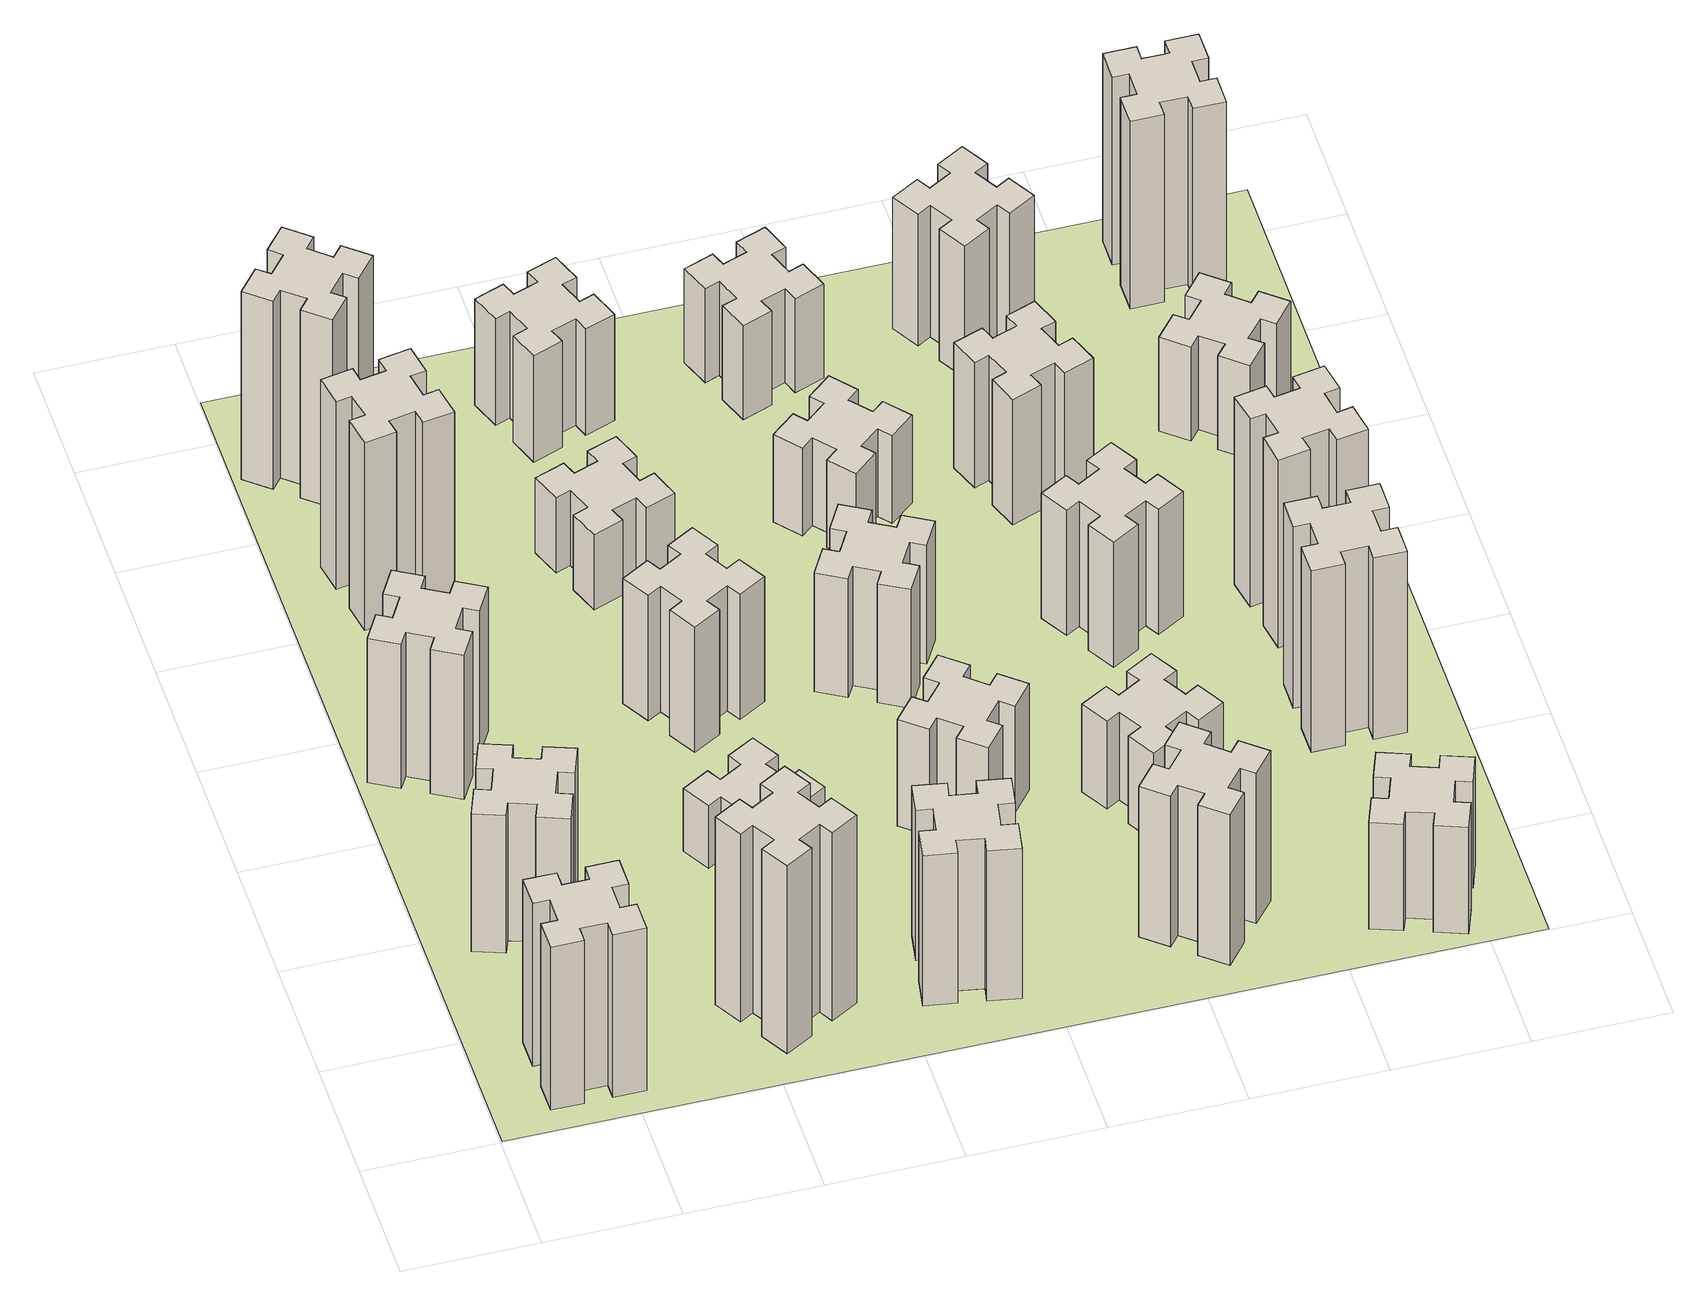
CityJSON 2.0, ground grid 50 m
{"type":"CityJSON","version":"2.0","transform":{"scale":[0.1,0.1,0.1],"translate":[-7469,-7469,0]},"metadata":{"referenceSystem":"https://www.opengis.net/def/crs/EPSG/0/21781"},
"CityObjects":{
"building1":{"type":"Building","attributes":{"class":"1000","function":"1000","usage":"1000","yearOfConstruction":2016,"roofType":"1000","measuredHeight":78,"storeysAboveGround":30,"storeysBelowGround":0},"geometry":[{"type":"Solid","lod":"1","boundaries":[[[[0,1,2,3,4,5,6,7,8,9,10,11,12,13,14,15,16,17,18,19]],[[17,16,20,21]],[[16,15,22,20]],[[15,14,23,22]],[[14,13,24,23]],[[13,12,25,24]],[[12,11,26,25]],[[11,10,27,26]],[[10,9,28,27]],[[9,8,29,28]],[[8,7,30,29]],[[7,6,31,30]],[[6,5,32,31]],[[5,4,33,32]],[[4,3,34,33]],[[3,2,35,34]],[[2,1,36,35]],[[1,0,37,36]],[[0,19,38,37]],[[19,18,39,38]],[[18,17,21,39]],[[24,25,26,27,28,29,30,31,32,33,34,35,36,37,38,39,21,20,22,23]]]]}]},
"building2":{"type":"Building","attributes":{"class":"1000","function":"1000","usage":"1000","yearOfConstruction":2016,"roofType":"1000","measuredHeight":66,"storeysAboveGround":30,"storeysBelowGround":0},"geometry":[{"type":"Solid","lod":"1","boundaries":[[[[40,41,42,43,44,45,46,47,48,49,50,51,52,53,54,55,56,57,58,59]],[[57,56,60,61]],[[56,55,62,60]],[[55,54,63,62]],[[54,53,64,63]],[[53,52,65,64]],[[52,51,66,65]],[[51,50,67,66]],[[50,49,68,67]],[[49,48,69,68]],[[48,47,70,69]],[[47,46,71,70]],[[46,45,72,71]],[[45,44,73,72]],[[44,43,74,73]],[[43,42,75,74]],[[42,41,76,75]],[[41,40,77,76]],[[40,59,78,77]],[[59,58,79,78]],[[58,57,61,79]],[[64,65,66,67,68,69,70,71,72,73,74,75,76,77,78,79,61,60,62,63]]]]}]},
"building3":{"type":"Building","attributes":{"class":"1000","function":"1000","usage":"1000","yearOfConstruction":2016,"roofType":"1000","measuredHeight":69,"storeysAboveGround":30,"storeysBelowGround":0},"geometry":[{"type":"Solid","lod":"1","boundaries":[[[[80,81,82,83,84,85,86,87,88,89,90,91,92,93,94,95,96,97,98,99]],[[97,96,100,101]],[[96,95,102,100]],[[95,94,103,102]],[[94,93,104,103]],[[93,92,105,104]],[[92,91,106,105]],[[91,90,107,106]],[[90,89,108,107]],[[89,88,109,108]],[[88,87,110,109]],[[87,86,111,110]],[[86,85,112,111]],[[85,84,113,112]],[[84,83,114,113]],[[83,82,115,114]],[[82,81,116,115]],[[81,80,117,116]],[[80,99,118,117]],[[99,98,119,118]],[[98,97,101,119]],[[104,105,106,107,108,109,110,111,112,113,114,115,116,117,118,119,101,100,102,103]]]]}]},
"building4":{"type":"Building","attributes":{"class":"1000","function":"1000","usage":"1000","yearOfConstruction":2016,"roofType":"1000","measuredHeight":90,"storeysAboveGround":30,"storeysBelowGround":0},"geometry":[{"type":"Solid","lod":"1","boundaries":[[[[120,121,122,123,124,125,126,127,128,129,130,131,132,133,134,135,136,137,138,139]],[[137,136,140,141]],[[136,135,142,140]],[[135,134,143,142]],[[134,133,144,143]],[[133,132,145,144]],[[132,131,146,145]],[[131,130,147,146]],[[130,129,148,147]],[[129,128,149,148]],[[128,127,150,149]],[[127,126,151,150]],[[126,125,152,151]],[[125,124,153,152]],[[124,123,154,153]],[[123,122,155,154]],[[122,121,156,155]],[[121,120,157,156]],[[120,139,158,157]],[[139,138,159,158]],[[138,137,141,159]],[[144,145,146,147,148,149,150,151,152,153,154,155,156,157,158,159,141,140,142,143]]]]}]},
"building5":{"type":"Building","attributes":{"class":"1000","function":"1000","usage":"1000","yearOfConstruction":2016,"roofType":"1000","measuredHeight":90,"storeysAboveGround":30,"storeysBelowGround":0},"geometry":[{"type":"Solid","lod":"1","boundaries":[[[[160,161,162,163,164,165,166,167,168,169,170,171,172,173,174,175,176,177,178,179]],[[177,176,180,181]],[[176,175,182,180]],[[175,174,183,182]],[[174,173,184,183]],[[173,172,185,184]],[[172,171,186,185]],[[171,170,187,186]],[[170,169,188,187]],[[169,168,189,188]],[[168,167,190,189]],[[167,166,191,190]],[[166,165,192,191]],[[165,164,193,192]],[[164,163,194,193]],[[163,162,195,194]],[[162,161,196,195]],[[161,160,197,196]],[[160,179,198,197]],[[179,178,199,198]],[[178,177,181,199]],[[184,185,186,187,188,189,190,191,192,193,194,195,196,197,198,199,181,180,182,183]]]]}]},
"building6":{"type":"Building","attributes":{"class":"1000","function":"1000","usage":"1000","yearOfConstruction":2016,"roofType":"1000","measuredHeight":90,"storeysAboveGround":30,"storeysBelowGround":0},"geometry":[{"type":"Solid","lod":"1","boundaries":[[[[200,201,202,203,204,205,206,207,208,209,210,211,212,213,214,215,216,217,218,219]],[[217,216,220,221]],[[216,215,222,220]],[[215,214,223,222]],[[214,213,224,223]],[[213,212,225,224]],[[212,211,226,225]],[[211,210,227,226]],[[210,209,228,227]],[[209,208,229,228]],[[208,207,230,229]],[[207,206,231,230]],[[206,205,232,231]],[[205,204,233,232]],[[204,203,234,233]],[[203,202,235,234]],[[202,201,236,235]],[[201,200,237,236]],[[200,219,238,237]],[[219,218,239,238]],[[218,217,221,239]],[[224,225,226,227,228,229,230,231,232,233,234,235,236,237,238,239,221,220,222,223]]]]}]},
"building7":{"type":"Building","attributes":{"class":"1000","function":"1000","usage":"1000","yearOfConstruction":2016,"roofType":"1000","measuredHeight":30,"storeysAboveGround":30,"storeysBelowGround":0},"geometry":[{"type":"Solid","lod":"1","boundaries":[[[[240,241,242,243,244,245,246,247,248,249,250,251,252,253,254,255,256,257,258,259]],[[257,256,260,261]],[[256,255,262,260]],[[255,254,263,262]],[[254,253,264,263]],[[253,252,265,264]],[[252,251,266,265]],[[251,250,267,266]],[[250,249,268,267]],[[249,248,269,268]],[[248,247,270,269]],[[247,246,271,270]],[[246,245,272,271]],[[245,244,273,272]],[[244,243,274,273]],[[243,242,275,274]],[[242,241,276,275]],[[241,240,277,276]],[[240,259,278,277]],[[259,258,279,278]],[[258,257,261,279]],[[264,265,266,267,268,269,270,271,272,273,274,275,276,277,278,279,261,260,262,263]]]]}]},
"building8":{"type":"Building","attributes":{"class":"1000","function":"1000","usage":"1000","yearOfConstruction":2016,"roofType":"1000","measuredHeight":60,"storeysAboveGround":30,"storeysBelowGround":0},"geometry":[{"type":"Solid","lod":"1","boundaries":[[[[280,281,282,283,284,285,286,287,288,289,290,291,292,293,294,295,296,297,298,299]],[[297,296,300,301]],[[296,295,302,300]],[[295,294,303,302]],[[294,293,304,303]],[[293,292,305,304]],[[292,291,306,305]],[[291,290,307,306]],[[290,289,308,307]],[[289,288,309,308]],[[288,287,310,309]],[[287,286,311,310]],[[286,285,312,311]],[[285,284,313,312]],[[284,283,314,313]],[[283,282,315,314]],[[282,281,316,315]],[[281,280,317,316]],[[280,299,318,317]],[[299,298,319,318]],[[298,297,301,319]],[[304,305,306,307,308,309,310,311,312,313,314,315,316,317,318,319,301,300,302,303]]]]}]},
"building9":{"type":"Building","attributes":{"class":"1000","function":"1000","usage":"1000","yearOfConstruction":2016,"roofType":"1000","measuredHeight":72,"storeysAboveGround":30,"storeysBelowGround":0},"geometry":[{"type":"Solid","lod":"1","boundaries":[[[[320,321,322,323,324,325,326,327,328,329,330,331,332,333,334,335,336,337,338,339]],[[337,336,340,341]],[[336,335,342,340]],[[335,334,343,342]],[[334,333,344,343]],[[333,332,345,344]],[[332,331,346,345]],[[331,330,347,346]],[[330,329,348,347]],[[329,328,349,348]],[[328,327,350,349]],[[327,326,351,350]],[[326,325,352,351]],[[325,324,353,352]],[[324,323,354,353]],[[323,322,355,354]],[[322,321,356,355]],[[321,320,357,356]],[[320,339,358,357]],[[339,338,359,358]],[[338,337,341,359]],[[344,345,346,347,348,349,350,351,352,353,354,355,356,357,358,359,341,340,342,343]]]]}]},
"building10":{"type":"Building","attributes":{"class":"1000","function":"1000","usage":"1000","yearOfConstruction":2016,"roofType":"1000","measuredHeight":36,"storeysAboveGround":30,"storeysBelowGround":0},"geometry":[{"type":"Solid","lod":"1","boundaries":[[[[360,361,362,363,364,365,366,367,368,369,370,371,372,373,374,375,376,377,378,379]],[[377,376,380,381]],[[376,375,382,380]],[[375,374,383,382]],[[374,373,384,383]],[[373,372,385,384]],[[372,371,386,385]],[[371,370,387,386]],[[370,369,388,387]],[[369,368,389,388]],[[368,367,390,389]],[[367,366,391,390]],[[366,365,392,391]],[[365,364,393,392]],[[364,363,394,393]],[[363,362,395,394]],[[362,361,396,395]],[[361,360,397,396]],[[360,379,398,397]],[[379,378,399,398]],[[378,377,381,399]],[[384,385,386,387,388,389,390,391,392,393,394,395,396,397,398,399,381,380,382,383]]]]}]},
"building11":{"type":"Building","attributes":{"class":"1000","function":"1000","usage":"1000","yearOfConstruction":2016,"roofType":"1000","measuredHeight":51,"storeysAboveGround":30,"storeysBelowGround":0},"geometry":[{"type":"Solid","lod":"1","boundaries":[[[[400,401,402,403,404,405,406,407,408,409,410,411,412,413,414,415,416,417,418,419]],[[417,416,420,421]],[[416,415,422,420]],[[415,414,423,422]],[[414,413,424,423]],[[413,412,425,424]],[[412,411,426,425]],[[411,410,427,426]],[[410,409,428,427]],[[409,408,429,428]],[[408,407,430,429]],[[407,406,431,430]],[[406,405,432,431]],[[405,404,433,432]],[[404,403,434,433]],[[403,402,435,434]],[[402,401,436,435]],[[401,400,437,436]],[[400,419,438,437]],[[419,418,439,438]],[[418,417,421,439]],[[424,425,426,427,428,429,430,431,432,433,434,435,436,437,438,439,421,420,422,423]]]]}]},
"building12":{"type":"Building","attributes":{"class":"1000","function":"1000","usage":"1000","yearOfConstruction":2016,"roofType":"1000","measuredHeight":51,"storeysAboveGround":30,"storeysBelowGround":0},"geometry":[{"type":"Solid","lod":"1","boundaries":[[[[440,441,442,443,444,445,446,447,448,449,450,451,452,453,454,455,456,457,458,459]],[[457,456,460,461]],[[456,455,462,460]],[[455,454,463,462]],[[454,453,464,463]],[[453,452,465,464]],[[452,451,466,465]],[[451,450,467,466]],[[450,449,468,467]],[[449,448,469,468]],[[448,447,470,469]],[[447,446,471,470]],[[446,445,472,471]],[[445,444,473,472]],[[444,443,474,473]],[[443,442,475,474]],[[442,441,476,475]],[[441,440,477,476]],[[440,459,478,477]],[[459,458,479,478]],[[458,457,461,479]],[[464,465,466,467,468,469,470,471,472,473,474,475,476,477,478,479,461,460,462,463]]]]}]},
"building13":{"type":"Building","attributes":{"class":"1000","function":"1000","usage":"1000","yearOfConstruction":2016,"roofType":"1000","measuredHeight":57,"storeysAboveGround":30,"storeysBelowGround":0},"geometry":[{"type":"Solid","lod":"1","boundaries":[[[[480,481,482,483,484,485,486,487,488,489,490,491,492,493,494,495,496,497,498,499]],[[497,496,500,501]],[[496,495,502,500]],[[495,494,503,502]],[[494,493,504,503]],[[493,492,505,504]],[[492,491,506,505]],[[491,490,507,506]],[[490,489,508,507]],[[489,488,509,508]],[[488,487,510,509]],[[487,486,511,510]],[[486,485,512,511]],[[485,484,513,512]],[[484,483,514,513]],[[483,482,515,514]],[[482,481,516,515]],[[481,480,517,516]],[[480,499,518,517]],[[499,498,519,518]],[[498,497,501,519]],[[504,505,506,507,508,509,510,511,512,513,514,515,516,517,518,519,501,500,502,503]]]]}]},
"building14":{"type":"Building","attributes":{"class":"1000","function":"1000","usage":"1000","yearOfConstruction":2016,"roofType":"1000","measuredHeight":72,"storeysAboveGround":30,"storeysBelowGround":0},"geometry":[{"type":"Solid","lod":"1","boundaries":[[[[520,521,522,523,524,525,526,527,528,529,530,531,532,533,534,535,536,537,538,539]],[[537,536,540,541]],[[536,535,542,540]],[[535,534,543,542]],[[534,533,544,543]],[[533,532,545,544]],[[532,531,546,545]],[[531,530,547,546]],[[530,529,548,547]],[[529,528,549,548]],[[528,527,550,549]],[[527,526,551,550]],[[526,525,552,551]],[[525,524,553,552]],[[524,523,554,553]],[[523,522,555,554]],[[522,521,556,555]],[[521,520,557,556]],[[520,539,558,557]],[[539,538,559,558]],[[538,537,541,559]],[[544,545,546,547,548,549,550,551,552,553,554,555,556,557,558,559,541,540,542,543]]]]}]},
"building15":{"type":"Building","attributes":{"class":"1000","function":"1000","usage":"1000","yearOfConstruction":2016,"roofType":"1000","measuredHeight":42,"storeysAboveGround":30,"storeysBelowGround":0},"geometry":[{"type":"Solid","lod":"1","boundaries":[[[[560,561,562,563,564,565,566,567,568,569,570,571,572,573,574,575,576,577,578,579]],[[577,576,580,581]],[[576,575,582,580]],[[575,574,583,582]],[[574,573,584,583]],[[573,572,585,584]],[[572,571,586,585]],[[571,570,587,586]],[[570,569,588,587]],[[569,568,589,588]],[[568,567,590,589]],[[567,566,591,590]],[[566,565,592,591]],[[565,564,593,592]],[[564,563,594,593]],[[563,562,595,594]],[[562,561,596,595]],[[561,560,597,596]],[[560,579,598,597]],[[579,578,599,598]],[[578,577,581,599]],[[584,585,586,587,588,589,590,591,592,593,594,595,596,597,598,599,581,580,582,583]]]]}]},
"building16":{"type":"Building","attributes":{"class":"1000","function":"1000","usage":"1000","yearOfConstruction":2016,"roofType":"1000","measuredHeight":45,"storeysAboveGround":30,"storeysBelowGround":0},"geometry":[{"type":"Solid","lod":"1","boundaries":[[[[600,601,602,603,604,605,606,607,608,609,610,611,612,613,614,615,616,617,618,619]],[[617,616,620,621]],[[616,615,622,620]],[[615,614,623,622]],[[614,613,624,623]],[[613,612,625,624]],[[612,611,626,625]],[[611,610,627,626]],[[610,609,628,627]],[[609,608,629,628]],[[608,607,630,629]],[[607,606,631,630]],[[606,605,632,631]],[[605,604,633,632]],[[604,603,634,633]],[[603,602,635,634]],[[602,601,636,635]],[[601,600,637,636]],[[600,619,638,637]],[[619,618,639,638]],[[618,617,621,639]],[[624,625,626,627,628,629,630,631,632,633,634,635,636,637,638,639,621,620,622,623]]]]}]},
"building17":{"type":"Building","attributes":{"class":"1000","function":"1000","usage":"1000","yearOfConstruction":2016,"roofType":"1000","measuredHeight":42,"storeysAboveGround":30,"storeysBelowGround":0},"geometry":[{"type":"Solid","lod":"1","boundaries":[[[[640,641,642,643,644,645,646,647,648,649,650,651,652,653,654,655,656,657,658,659]],[[657,656,660,661]],[[656,655,662,660]],[[655,654,663,662]],[[654,653,664,663]],[[653,652,665,664]],[[652,651,666,665]],[[651,650,667,666]],[[650,649,668,667]],[[649,648,669,668]],[[648,647,670,669]],[[647,646,671,670]],[[646,645,672,671]],[[645,644,673,672]],[[644,643,674,673]],[[643,642,675,674]],[[642,641,676,675]],[[641,640,677,676]],[[640,659,678,677]],[[659,658,679,678]],[[658,657,661,679]],[[664,665,666,667,668,669,670,671,672,673,674,675,676,677,678,679,661,660,662,663]]]]}]},
"building18":{"type":"Building","attributes":{"class":"1000","function":"1000","usage":"1000","yearOfConstruction":2016,"roofType":"1000","measuredHeight":60,"storeysAboveGround":30,"storeysBelowGround":0},"geometry":[{"type":"Solid","lod":"1","boundaries":[[[[680,681,682,683,684,685,686,687,688,689,690,691,692,693,694,695,696,697,698,699]],[[697,696,700,701]],[[696,695,702,700]],[[695,694,703,702]],[[694,693,704,703]],[[693,692,705,704]],[[692,691,706,705]],[[691,690,707,706]],[[690,689,708,707]],[[689,688,709,708]],[[688,687,710,709]],[[687,686,711,710]],[[686,685,712,711]],[[685,684,713,712]],[[684,683,714,713]],[[683,682,715,714]],[[682,681,716,715]],[[681,680,717,716]],[[680,699,718,717]],[[699,698,719,718]],[[698,697,701,719]],[[704,705,706,707,708,709,710,711,712,713,714,715,716,717,718,719,701,700,702,703]]]]}]},
"building19":{"type":"Building","attributes":{"class":"1000","function":"1000","usage":"1000","yearOfConstruction":2016,"roofType":"1000","measuredHeight":60,"storeysAboveGround":30,"storeysBelowGround":0},"geometry":[{"type":"Solid","lod":"1","boundaries":[[[[720,721,722,723,724,725,726,727,728,729,730,731,732,733,734,735,736,737,738,739]],[[737,736,740,741]],[[736,735,742,740]],[[735,734,743,742]],[[734,733,744,743]],[[733,732,745,744]],[[732,731,746,745]],[[731,730,747,746]],[[730,729,748,747]],[[729,728,749,748]],[[728,727,750,749]],[[727,726,751,750]],[[726,725,752,751]],[[725,724,753,752]],[[724,723,754,753]],[[723,722,755,754]],[[722,721,756,755]],[[721,720,757,756]],[[720,739,758,757]],[[739,738,759,758]],[[738,737,741,759]],[[744,745,746,747,748,749,750,751,752,753,754,755,756,757,758,759,741,740,742,743]]]]}]},
"building20":{"type":"Building","attributes":{"class":"1000","function":"1000","usage":"1000","yearOfConstruction":2016,"roofType":"1000","measuredHeight":51,"storeysAboveGround":30,"storeysBelowGround":0},"geometry":[{"type":"Solid","lod":"1","boundaries":[[[[760,761,762,763,764,765,766,767,768,769,770,771,772,773,774,775,776,777,778,779]],[[777,776,780,781]],[[776,775,782,780]],[[775,774,783,782]],[[774,773,784,783]],[[773,772,785,784]],[[772,771,786,785]],[[771,770,787,786]],[[770,769,788,787]],[[769,768,789,788]],[[768,767,790,789]],[[767,766,791,790]],[[766,765,792,791]],[[765,764,793,792]],[[764,763,794,793]],[[763,762,795,794]],[[762,761,796,795]],[[761,760,797,796]],[[760,779,798,797]],[[779,778,799,798]],[[778,777,781,799]],[[784,785,786,787,788,789,790,791,792,793,794,795,796,797,798,799,781,780,782,783]]]]}]},
"building21":{"type":"Building","attributes":{"class":"1000","function":"1000","usage":"1000","yearOfConstruction":2016,"roofType":"1000","measuredHeight":63,"storeysAboveGround":30,"storeysBelowGround":0},"geometry":[{"type":"Solid","lod":"1","boundaries":[[[[800,801,802,803,804,805,806,807,808,809,810,811,812,813,814,815,816,817,818,819]],[[817,816,820,821]],[[816,815,822,820]],[[815,814,823,822]],[[814,813,824,823]],[[813,812,825,824]],[[812,811,826,825]],[[811,810,827,826]],[[810,809,828,827]],[[809,808,829,828]],[[808,807,830,829]],[[807,806,831,830]],[[806,805,832,831]],[[805,804,833,832]],[[804,803,834,833]],[[803,802,835,834]],[[802,801,836,835]],[[801,800,837,836]],[[800,819,838,837]],[[819,818,839,838]],[[818,817,821,839]],[[824,825,826,827,828,829,830,831,832,833,834,835,836,837,838,839,821,820,822,823]]]]}]},
"building22":{"type":"Building","attributes":{"class":"1000","function":"1000","usage":"1000","yearOfConstruction":2016,"roofType":"1000","measuredHeight":87,"storeysAboveGround":30,"storeysBelowGround":0},"geometry":[{"type":"Solid","lod":"1","boundaries":[[[[840,841,842,843,844,845,846,847,848,849,850,851,852,853,854,855,856,857,858,859]],[[857,856,860,861]],[[856,855,862,860]],[[855,854,863,862]],[[854,853,864,863]],[[853,852,865,864]],[[852,851,866,865]],[[851,850,867,866]],[[850,849,868,867]],[[849,848,869,868]],[[848,847,870,869]],[[847,846,871,870]],[[846,845,872,871]],[[845,844,873,872]],[[844,843,874,873]],[[843,842,875,874]],[[842,841,876,875]],[[841,840,877,876]],[[840,859,878,877]],[[859,858,879,878]],[[858,857,861,879]],[[864,865,866,867,868,869,870,871,872,873,874,875,876,877,878,879,861,860,862,863]]]]}]},
"building23":{"type":"Building","attributes":{"class":"1000","function":"1000","usage":"1000","yearOfConstruction":2016,"roofType":"1000","measuredHeight":90,"storeysAboveGround":30,"storeysBelowGround":0},"geometry":[{"type":"Solid","lod":"1","boundaries":[[[[880,881,882,883,884,885,886,887,888,889,890,891,892,893,894,895,896,897,898,899]],[[897,896,900,901]],[[896,895,902,900]],[[895,894,903,902]],[[894,893,904,903]],[[893,892,905,904]],[[892,891,906,905]],[[891,890,907,906]],[[890,889,908,907]],[[889,888,909,908]],[[888,887,910,909]],[[887,886,911,910]],[[886,885,912,911]],[[885,884,913,912]],[[884,883,914,913]],[[883,882,915,914]],[[882,881,916,915]],[[881,880,917,916]],[[880,899,918,917]],[[899,898,919,918]],[[898,897,901,919]],[[904,905,906,907,908,909,910,911,912,913,914,915,916,917,918,919,901,900,902,903]]]]}]},
"building24":{"type":"Building","attributes":{"class":"1000","function":"1000","usage":"1000","yearOfConstruction":2016,"roofType":"1000","measuredHeight":45,"storeysAboveGround":30,"storeysBelowGround":0},"geometry":[{"type":"Solid","lod":"1","boundaries":[[[[920,921,922,923,924,925,926,927,928,929,930,931,932,933,934,935,936,937,938,939]],[[937,936,940,941]],[[936,935,942,940]],[[935,934,943,942]],[[934,933,944,943]],[[933,932,945,944]],[[932,931,946,945]],[[931,930,947,946]],[[930,929,948,947]],[[929,928,949,948]],[[928,927,950,949]],[[927,926,951,950]],[[926,925,952,951]],[[925,924,953,952]],[[924,923,954,953]],[[923,922,955,954]],[[922,921,956,955]],[[921,920,957,956]],[[920,939,958,957]],[[939,938,959,958]],[[938,937,941,959]],[[944,945,946,947,948,949,950,951,952,953,954,955,956,957,958,959,941,940,942,943]]]]}]},
"building25":{"type":"Building","attributes":{"class":"1000","function":"1000","usage":"1000","yearOfConstruction":2016,"roofType":"1000","measuredHeight":90,"storeysAboveGround":30,"storeysBelowGround":0},"geometry":[{"type":"Solid","lod":"1","boundaries":[[[[960,961,962,963,964,965,966,967,968,969,970,971,972,973,974,975,976,977,978,979]],[[977,976,980,981]],[[976,975,982,980]],[[975,974,983,982]],[[974,973,984,983]],[[973,972,985,984]],[[972,971,986,985]],[[971,970,987,986]],[[970,969,988,987]],[[969,968,989,988]],[[968,967,990,989]],[[967,966,991,990]],[[966,965,992,991]],[[965,964,993,992]],[[964,963,994,993]],[[963,962,995,994]],[[962,961,996,995]],[[961,960,997,996]],[[960,979,998,997]],[[979,978,999,998]],[[978,977,981,999]],[[984,985,986,987,988,989,990,991,992,993,994,995,996,997,998,999,981,980,982,983]]]]}]},
"landuse1":{"type":"LandUse","attributes":{"name":"plot1","function":"1010"},"geometry":[{"type":"MultiSurface","lod":"1","boundaries":[[[1000,1001,1002,1003]]]}]}
},
"vertices":[
[265,325,0],[265,225,0],[205,225,0],[205,105,0],[325,105,0],[325,165,0],[425,165,0],[425,105,0],[545,105,0],[545,225,0],[485,225,0],[485,325,0],[545,325,0],[545,445,0],[425,445,0],[425,385,0],[325,385,0],[325,445,0],[205,445,0],[205,325,0],[325,385,780],[325,445,780],[425,385,780],[425,445,780],[545,445,780],[545,325,780],[485,325,780],[485,225,780],[545,225,780],[545,105,780],[425,105,780],[425,165,780],[325,165,780],[325,105,780],[205,105,780],[205,225,780],[265,225,780],[265,325,780],[205,325,780],[205,445,780],
[289,1100,0],[255,1006,0],[199,1027,0],[157,914,0],[270,873,0],[291,929,0],[385,895,0],[364,839,0],[477,797,0],[518,910,0],[462,931,0],[496,1025,0],[552,1004,0],[593,1117,0],[480,1158,0],[460,1102,0],[366,1136,0],[387,1192,0],[274,1233,0],[233,1120,0],[366,1136,660],[387,1192,660],[460,1102,660],[480,1158,660],[593,1117,660],[552,1004,660],[496,1025,660],[462,931,660],[518,910,660],[477,797,660],[364,839,660],[385,895,660],[291,929,660],[270,873,660],[157,914,660],[199,1027,660],[255,1006,660],[289,1100,660],[233,1120,660],[274,1233,660],
[374,1926,0],[287,1976,0],[317,2028,0],[213,2088,0],[153,1984,0],[205,1954,0],[155,1867,0],[103,1897,0],[43,1793,0],[147,1733,0],[177,1785,0],[264,1735,0],[234,1683,0],[338,1623,0],[398,1727,0],[346,1757,0],[396,1844,0],[448,1814,0],[508,1918,0],[404,1978,0],[396,1844,690],[448,1814,690],[346,1757,690],[398,1727,690],[338,1623,690],[234,1683,690],[264,1735,690],[177,1785,690],[147,1733,690],[43,1793,690],[103,1897,690],[155,1867,690],[205,1954,690],[153,1984,690],[213,2088,690],[317,2028,690],[287,1976,690],[374,1926,690],[404,1978,690],[508,1918,690],
[405,2812,0],[307,2795,0],[297,2854,0],[178,2833,0],[199,2715,0],[258,2725,0],[276,2627,0],[217,2617,0],[237,2498,0],[356,2519,0],[345,2578,0],[444,2596,0],[454,2537,0],[572,2557,0],[551,2676,0],[492,2665,0],[475,2764,0],[534,2774,0],[513,2892,0],[395,2871,0],[475,2764,900],[534,2774,900],[492,2665,900],[551,2676,900],[572,2557,900],[454,2537,900],[444,2596,900],[345,2578,900],[356,2519,900],[237,2498,900],[217,2617,900],[276,2627,900],[258,2725,900],[199,2715,900],[178,2833,900],[297,2854,900],[307,2795,900],[405,2812,900],[395,2871,900],[513,2892,900],
[1127,255,0],[1214,305,0],[1244,253,0],[1348,313,0],[1288,417,0],[1236,387,0],[1186,474,0],[1238,504,0],[1178,608,0],[1074,548,0],[1104,496,0],[1017,446,0],[987,498,0],[883,438,0],[943,334,0],[995,364,0],[1045,277,0],[993,247,0],[1053,143,0],[1157,203,0],[1045,277,900],[993,247,900],[995,364,900],[943,334,900],[883,438,900],[987,498,900],[1017,446,900],[1104,496,900],[1074,548,900],[1178,608,900],[1238,504,900],[1186,474,900],[1236,387,900],[1288,417,900],[1348,313,900],[1244,253,900],[1214,305,900],[1127,255,900],[1157,203,900],[1053,143,900],
[384,3387,0],[308,3452,0],[346,3498,0],[254,3575,0],[177,3483,0],[223,3444,0],[159,3368,0],[113,3406,0],[36,3314,0],[128,3237,0],[166,3283,0],[243,3219,0],[204,3173,0],[296,3096,0],[373,3188,0],[327,3226,0],[392,3303,0],[438,3264,0],[515,3356,0],[423,3433,0],[392,3303,900],[438,3264,900],[327,3226,900],[373,3188,900],[296,3096,900],[204,3173,900],[243,3219,900],[166,3283,900],[128,3237,900],[36,3314,900],[113,3406,900],[159,3368,900],[223,3444,900],[177,3483,900],[254,3575,900],[346,3498,900],[308,3452,900],[384,3387,900],[423,3433,900],[515,3356,900],
[1204,1236,0],[1117,1186,0],[1087,1238,0],[983,1178,0],[1043,1074,0],[1095,1104,0],[1145,1017,0],[1093,987,0],[1153,883,0],[1257,943,0],[1227,995,0],[1314,1045,0],[1344,993,0],[1448,1053,0],[1388,1157,0],[1336,1127,0],[1286,1214,0],[1338,1244,0],[1278,1348,0],[1174,1288,0],[1286,1214,300],[1338,1244,300],[1336,1127,300],[1388,1157,300],[1448,1053,300],[1344,993,300],[1314,1045,300],[1227,995,300],[1257,943,300],[1153,883,300],[1093,987,300],[1145,1017,300],[1095,1104,300],[1043,1074,300],[983,1178,300],[1087,1238,300],[1117,1186,300],[1204,1236,300],[1174,1288,300],[1278,1348,300],
[1095,1844,0],[1145,1757,0],[1093,1727,0],[1153,1623,0],[1257,1683,0],[1227,1735,0],[1314,1785,0],[1344,1733,0],[1448,1793,0],[1388,1897,0],[1336,1867,0],[1286,1954,0],[1338,1984,0],[1278,2088,0],[1174,2028,0],[1204,1976,0],[1117,1926,0],[1087,1978,0],[983,1918,0],[1043,1814,0],[1117,1926,600],[1087,1978,600],[1204,1976,600],[1174,2028,600],[1278,2088,600],[1338,1984,600],[1286,1954,600],[1336,1867,600],[1388,1897,600],[1448,1793,600],[1344,1733,600],[1314,1785,600],[1227,1735,600],[1257,1683,600],[1153,1623,600],[1093,1727,600],[1145,1757,600],[1095,1844,600],[1043,1814,600],[983,1918,600],
[1855,307,0],[1872,405,0],[1931,395,0],[1952,513,0],[1834,534,0],[1824,475,0],[1725,492,0],[1736,551,0],[1617,572,0],[1597,454,0],[1656,444,0],[1638,345,0],[1579,356,0],[1558,237,0],[1677,217,0],[1687,276,0],[1785,258,0],[1775,199,0],[1893,178,0],[1914,297,0],[1785,258,720],[1775,199,720],[1687,276,720],[1677,217,720],[1558,237,720],[1579,356,720],[1638,345,720],[1656,444,720],[1597,454,720],[1617,572,720],[1736,551,720],[1725,492,720],[1824,475,720],[1834,534,720],[1952,513,720],[1931,395,720],[1872,405,720],[1855,307,720],[1914,297,720],[1893,178,720],
[1125,2716,0],[1031,2682,0],[1010,2738,0],[897,2697,0],[939,2584,0],[995,2605,0],[1029,2511,0],[973,2490,0],[1014,2377,0],[1127,2419,0],[1106,2475,0],[1200,2509,0],[1220,2453,0],[1333,2494,0],[1292,2607,0],[1236,2586,0],[1202,2680,0],[1258,2700,0],[1217,2813,0],[1104,2772,0],[1202,2680,360],[1258,2700,360],[1236,2586,360],[1292,2607,360],[1333,2494,360],[1220,2453,360],[1200,2509,360],[1106,2475,360],[1127,2419,360],[1014,2377,360],[973,2490,360],[1029,2511,360],[995,2605,360],[939,2584,360],[897,2697,360],[1010,2738,360],[1031,2682,360],[1125,2716,360],[1104,2772,360],[1217,2813,360],
[1125,3456,0],[1031,3422,0],[1010,3478,0],[897,3437,0],[939,3324,0],[995,3345,0],[1029,3251,0],[973,3230,0],[1014,3117,0],[1127,3159,0],[1106,3215,0],[1200,3249,0],[1220,3193,0],[1333,3234,0],[1292,3347,0],[1236,3326,0],[1202,3420,0],[1258,3440,0],[1217,3553,0],[1104,3512,0],[1202,3420,510],[1258,3440,510],[1236,3326,510],[1292,3347,510],[1333,3234,510],[1220,3193,510],[1200,3249,510],[1106,3215,510],[1127,3159,510],[1014,3117,510],[973,3230,510],[1029,3251,510],[995,3345,510],[939,3324,510],[897,3437,510],[1010,3478,510],[1031,3422,510],[1125,3456,510],[1104,3512,510],[1217,3553,510],
[1903,1224,0],[1839,1148,0],[1793,1186,0],[1716,1094,0],[1808,1017,0],[1846,1063,0],[1923,999,0],[1884,953,0],[1976,876,0],[2053,968,0],[2007,1006,0],[2072,1083,0],[2118,1044,0],[2195,1136,0],[2103,1213,0],[2064,1167,0],[1988,1232,0],[2026,1278,0],[1934,1355,0],[1857,1263,0],[1988,1232,510],[2026,1278,510],[2064,1167,510],[2103,1213,510],[2195,1136,510],[2118,1044,510],[2072,1083,510],[2007,1006,510],[2053,968,510],[1976,876,510],[1884,953,510],[1923,999,510],[1846,1063,510],[1808,1017,510],[1716,1094,510],[1793,1186,510],[1839,1148,510],[1903,1224,510],[1857,1263,510],[1934,1355,510],
[1785,1954,0],[1735,1867,0],[1683,1897,0],[1623,1793,0],[1727,1733,0],[1757,1785,0],[1844,1735,0],[1814,1683,0],[1918,1623,0],[1978,1727,0],[1926,1757,0],[1976,1844,0],[2028,1814,0],[2088,1918,0],[1984,1978,0],[1954,1926,0],[1867,1976,0],[1897,2028,0],[1793,2088,0],[1733,1984,0],[1867,1976,570],[1897,2028,570],[1954,1926,570],[1984,1978,570],[2088,1918,570],[2028,1814,570],[1976,1844,570],[1926,1757,570],[1978,1727,570],[1918,1623,570],[1814,1683,570],[1844,1735,570],[1757,1785,570],[1727,1733,570],[1623,1793,570],[1683,1897,570],[1735,1867,570],[1785,1954,570],[1733,1984,570],[1793,2088,570],
[2486,323,0],[2563,259,0],[2524,213,0],[2616,136,0],[2693,228,0],[2647,266,0],[2712,343,0],[2758,304,0],[2835,396,0],[2743,473,0],[2704,427,0],[2628,492,0],[2666,538,0],[2574,615,0],[2497,523,0],[2543,484,0],[2479,408,0],[2433,446,0],[2356,354,0],[2448,277,0],[2479,408,720],[2433,446,720],[2543,484,720],[2497,523,720],[2574,615,720],[2666,538,720],[2628,492,720],[2704,427,720],[2743,473,720],[2835,396,720],[2758,304,720],[2712,343,720],[2647,266,720],[2693,228,720],[2616,136,720],[2524,213,720],[2563,259,720],[2486,323,720],[2448,277,720],[2356,354,720],
[1988,2479,0],[2064,2543,0],[2103,2497,0],[2195,2574,0],[2118,2666,0],[2072,2628,0],[2007,2704,0],[2053,2743,0],[1976,2835,0],[1884,2758,0],[1923,2712,0],[1846,2647,0],[1808,2693,0],[1716,2616,0],[1793,2524,0],[1839,2563,0],[1903,2486,0],[1857,2448,0],[1934,2356,0],[2026,2433,0],[1903,2486,420],[1857,2448,420],[1839,2563,420],[1793,2524,420],[1716,2616,420],[1808,2693,420],[1846,2647,420],[1923,2712,420],[1884,2758,420],[1976,2835,420],[2053,2743,420],[2007,2704,420],[2072,2628,420],[2118,2666,420],[2195,2574,420],[2103,2497,420],[2064,2543,420],[1988,2479,420],[2026,2433,420],[1934,2356,420],
[1865,3456,0],[1771,3422,0],[1750,3478,0],[1637,3437,0],[1679,3324,0],[1735,3345,0],[1769,3251,0],[1713,3230,0],[1754,3117,0],[1867,3159,0],[1846,3215,0],[1940,3249,0],[1960,3193,0],[2073,3234,0],[2032,3347,0],[1976,3326,0],[1942,3420,0],[1998,3440,0],[1957,3553,0],[1844,3512,0],[1942,3420,450],[1998,3440,450],[1976,3326,450],[2032,3347,450],[2073,3234,450],[1960,3193,450],[1940,3249,450],[1846,3215,450],[1867,3159,450],[1754,3117,450],[1713,3230,450],[1769,3251,450],[1735,3345,450],[1679,3324,450],[1637,3437,450],[1750,3478,450],[1771,3422,450],[1865,3456,450],[1844,3512,450],[1957,3553,450],
[2607,895,0],[2694,945,0],[2724,893,0],[2828,953,0],[2768,1057,0],[2716,1027,0],[2666,1114,0],[2718,1144,0],[2658,1248,0],[2554,1188,0],[2584,1136,0],[2497,1086,0],[2467,1138,0],[2363,1078,0],[2423,974,0],[2475,1004,0],[2525,917,0],[2473,887,0],[2533,783,0],[2637,843,0],[2525,917,420],[2473,887,420],[2475,1004,420],[2423,974,420],[2363,1078,420],[2467,1138,420],[2497,1086,420],[2584,1136,420],[2554,1188,420],[2658,1248,420],[2718,1144,420],[2666,1114,420],[2716,1027,420],[2768,1057,420],[2828,953,420],[2724,893,420],[2694,945,420],[2607,895,420],[2637,843,420],[2533,783,420],
[2816,1867,0],[2766,1954,0],[2818,1984,0],[2758,2088,0],[2654,2028,0],[2684,1976,0],[2597,1926,0],[2567,1978,0],[2463,1918,0],[2523,1814,0],[2575,1844,0],[2625,1757,0],[2573,1727,0],[2633,1623,0],[2737,1683,0],[2707,1735,0],[2794,1785,0],[2824,1733,0],[2928,1793,0],[2868,1897,0],[2794,1785,600],[2824,1733,600],[2707,1735,600],[2737,1683,600],[2633,1623,600],[2573,1727,600],[2625,1757,600],[2575,1844,600],[2523,1814,600],[2463,1918,600],[2567,1978,600],[2597,1926,600],[2684,1976,600],[2654,2028,600],[2758,2088,600],[2818,1984,600],[2766,1954,600],[2816,1867,600],[2868,1897,600],[2928,1793,600],
[2586,2475,0],[2680,2509,0],[2700,2453,0],[2813,2494,0],[2772,2607,0],[2716,2586,0],[2682,2680,0],[2738,2700,0],[2697,2813,0],[2584,2772,0],[2605,2716,0],[2511,2682,0],[2490,2738,0],[2377,2697,0],[2419,2584,0],[2475,2605,0],[2509,2511,0],[2453,2490,0],[2494,2377,0],[2607,2419,0],[2509,2511,600],[2453,2490,600],[2475,2605,600],[2419,2584,600],[2377,2697,600],[2490,2738,600],[2511,2682,600],[2605,2716,600],[2584,2772,600],[2697,2813,600],[2738,2700,600],[2682,2680,600],[2716,2586,600],[2772,2607,600],[2813,2494,600],[2700,2453,600],[2680,2509,600],[2586,2475,600],[2607,2419,600],[2494,2377,600],
[3251,189,0],[3345,155,0],[3324,99,0],[3437,57,0],[3478,170,0],[3422,191,0],[3456,285,0],[3512,264,0],[3553,377,0],[3440,418,0],[3420,362,0],[3326,396,0],[3347,452,0],[3234,493,0],[3193,380,0],[3249,360,0],[3215,266,0],[3159,287,0],[3117,174,0],[3230,133,0],[3215,266,510],[3159,287,510],[3249,360,510],[3193,380,510],[3234,493,510],[3347,452,510],[3326,396,510],[3420,362,510],[3440,418,510],[3553,377,510],[3512,264,510],[3456,285,510],[3422,191,510],[3478,170,510],[3437,57,510],[3324,99,510],[3345,155,510],[3251,189,510],[3230,133,510],[3117,174,510],
[2716,3347,0],[2666,3434,0],[2718,3464,0],[2658,3568,0],[2554,3508,0],[2584,3456,0],[2497,3406,0],[2467,3458,0],[2363,3398,0],[2423,3294,0],[2475,3324,0],[2525,3237,0],[2473,3207,0],[2533,3103,0],[2637,3163,0],[2607,3215,0],[2694,3265,0],[2724,3213,0],[2828,3273,0],[2768,3377,0],[2694,3265,630],[2724,3213,630],[2607,3215,630],[2637,3163,630],[2533,3103,630],[2473,3207,630],[2525,3237,630],[2475,3324,630],[2423,3294,630],[2363,3398,630],[2467,3458,630],[2497,3406,630],[2584,3456,630],[2554,3508,630],[2658,3568,630],[2718,3464,630],[2666,3434,630],[2716,3347,630],[2768,3377,630],[2828,3273,630],
[3445,1165,0],[3445,1265,0],[3505,1265,0],[3505,1385,0],[3385,1385,0],[3385,1325,0],[3285,1325,0],[3285,1385,0],[3165,1385,0],[3165,1265,0],[3225,1265,0],[3225,1165,0],[3165,1165,0],[3165,1045,0],[3285,1045,0],[3285,1105,0],[3385,1105,0],[3385,1045,0],[3505,1045,0],[3505,1165,0],[3385,1105,870],[3385,1045,870],[3285,1105,870],[3285,1045,870],[3165,1045,870],[3165,1165,870],[3225,1165,870],[3225,1265,870],[3165,1265,870],[3165,1385,870],[3285,1385,870],[3285,1325,870],[3385,1325,870],[3385,1385,870],[3505,1385,870],[3505,1265,870],[3445,1265,870],[3445,1165,870],[3505,1165,870],[3505,1045,870],
[3365,1872,0],[3267,1855,0],[3257,1914,0],[3138,1893,0],[3159,1775,0],[3218,1785,0],[3236,1687,0],[3177,1677,0],[3197,1558,0],[3316,1579,0],[3305,1638,0],[3404,1656,0],[3414,1597,0],[3532,1617,0],[3511,1736,0],[3452,1725,0],[3435,1824,0],[3494,1834,0],[3473,1952,0],[3355,1931,0],[3435,1824,900],[3494,1834,900],[3452,1725,900],[3511,1736,900],[3532,1617,900],[3414,1597,900],[3404,1656,900],[3305,1638,900],[3316,1579,900],[3197,1558,900],[3177,1677,900],[3236,1687,900],[3218,1785,900],[3159,1775,900],[3138,1893,900],[3257,1914,900],[3267,1855,900],[3365,1872,900],[3355,1931,900],[3473,1952,900],
[3444,2747,0],[3368,2812,0],[3406,2858,0],[3314,2935,0],[3237,2843,0],[3283,2804,0],[3219,2728,0],[3173,2766,0],[3096,2674,0],[3188,2597,0],[3226,2643,0],[3303,2579,0],[3264,2533,0],[3356,2456,0],[3433,2548,0],[3387,2586,0],[3452,2663,0],[3498,2624,0],[3575,2716,0],[3483,2793,0],[3452,2663,450],[3498,2624,450],[3387,2586,450],[3433,2548,450],[3356,2456,450],[3264,2533,450],[3303,2579,450],[3226,2643,450],[3188,2597,450],[3096,2674,450],[3173,2766,450],[3219,2728,450],[3283,2804,450],[3237,2843,450],[3314,2935,450],[3406,2858,450],[3368,2812,450],[3444,2747,450],[3483,2793,450],[3575,2716,450],
[3285,3325,0],[3385,3325,0],[3385,3265,0],[3505,3265,0],[3505,3385,0],[3445,3385,0],[3445,3485,0],[3505,3485,0],[3505,3605,0],[3385,3605,0],[3385,3545,0],[3285,3545,0],[3285,3605,0],[3165,3605,0],[3165,3485,0],[3225,3485,0],[3225,3385,0],[3165,3385,0],[3165,3265,0],[3285,3265,0],[3225,3385,900],[3165,3385,900],[3225,3485,900],[3165,3485,900],[3165,3605,900],[3285,3605,900],[3285,3545,900],[3385,3545,900],[3385,3605,900],[3505,3605,900],[3505,3485,900],[3445,3485,900],[3445,3385,900],[3505,3385,900],[3505,3265,900],[3385,3265,900],[3385,3325,900],[3285,3325,900],[3285,3265,900],[3165,3265,900],
[5,3705,0],[3705,3705,0],[3705,5,0],[5,5,0]
]}
